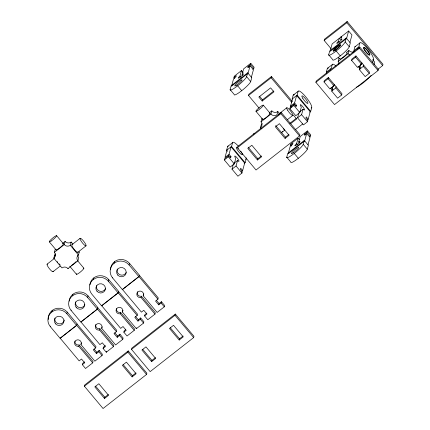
<?xml version="1.0" encoding="UTF-8"?>
<svg xmlns="http://www.w3.org/2000/svg" width="430" height="430" viewBox="0 0 430 430"><rect width="100%" height="100%" fill="white"/><g stroke="black" fill="none" stroke-linecap="round" stroke-linejoin="round"><path stroke-width="0.64" d="M77.782 255.017A4.289 4.139 15.3 0 0 78.76 257.645L77.878 260.854L67.978 268.605A4.289 4.139 15.3 0 0 61.958 267.938L53.793 258.188A4.289 4.139 15.3 0 0 54.373 252.356L55.255 249.147A4.289 4.139 15.3 0 1 55.696 249.782M53.793 258.188L54.674 254.979A4.289 4.139 15.3 0 0 55.696 253.802M54.373 252.356L64.274 244.605L65.156 241.397A4.289 4.139 15.3 0 0 71.176 242.063L72.896 244.111M48.38 319.522A10.718 10.352 15.3 0 1 54.846 308.933A10.718 10.352 15.3 0 1 67.257 312.105L77.061 323.812L76.621 325.419L60.119 338.335L50.321 326.628A10.718 10.352 15.3 0 1 51.767 312.046L52.207 310.438M77.878 260.854A4.289 4.139 15.3 0 1 78.459 255.022L70.3 245.272L71.176 242.063M50.321 326.628L50.455 326.123M67.978 268.605L68.085 268.202M78.459 255.022L79.34 251.808A4.289 4.139 15.3 0 0 78.781 252.335M76.621 325.419L66.822 313.707L67.257 312.105M69.117 301.14A10.718 10.352 15.3 0 1 76.637 292.341A10.718 10.352 15.3 0 1 88.016 295.856L97.814 307.568L97.379 309.17L80.872 322.091L71.074 310.379A10.718 10.352 15.3 0 1 72.519 295.797L72.96 294.19M71.074 310.379L71.154 310.078M97.379 309.17L87.575 297.463L88.016 295.856M89.87 284.891A10.718 10.352 15.3 0 1 97.39 276.092A10.718 10.352 15.3 0 1 108.769 279.613L118.567 291.32L118.132 292.927L101.625 305.843L91.826 294.136A10.718 10.352 15.3 0 1 93.278 279.554L93.713 277.947M84.57 361.866L82.684 363.35L82.323 364.656L85.527 368.483L92.697 362.872L78.792 346.257L79.152 344.951A3.37 3.257 15.3 0 1 74.981 341.076M77.024 323.962L96.014 346.644L95.653 347.956L93.288 349.805L96.454 353.594L96.814 352.283L99.185 350.428L102.388 354.255L102.028 355.567L94.853 361.184L80.947 344.575L81.302 343.264A3.37 3.257 15.3 0 0 81.485 342.828M118.132 292.927L108.328 281.215L108.769 279.613M110.575 269.717A10.718 10.352 15.3 0 1 117.621 260.01A10.718 10.352 15.3 0 1 129.521 263.364L139.325 275.076L138.885 276.678L122.383 289.6L112.579 277.887A10.718 10.352 15.3 0 1 114.031 263.305L114.466 261.703M112.579 277.887L112.66 277.587M105.329 345.623L103.436 347.101L103.076 348.413L106.28 352.235L113.45 346.623L99.545 330.014L99.905 328.703A3.37 3.257 15.3 0 1 95.82 324.51M84.398 386.221L84.742 384.974L128.242 350.923L146.893 373.202L146.549 374.449L103.049 408.5L84.398 386.221L127.898 352.17L128.242 350.923M97.777 307.713L116.766 330.396L116.406 331.707L114.041 333.562L117.213 337.351L117.567 336.04L119.938 334.185L123.141 338.012L122.781 339.318L115.606 344.935L101.7 328.327L102.055 327.02A3.37 3.257 15.3 0 0 102.157 326.805M92.697 362.872L93.057 361.56L79.152 344.951M96.454 353.594L98.825 351.74L99.185 350.428M138.885 276.678L129.081 264.971L129.521 263.364M106.28 352.235L106.522 351.364M125.608 329.745L124.189 330.858L123.835 332.164L127.033 335.991L134.203 330.38L120.298 313.771L120.658 312.459A3.37 3.257 15.3 0 1 116.487 308.584M118.529 291.47L137.519 314.153L137.165 315.464L134.794 317.318L137.965 321.102L138.32 319.791L140.691 317.942L143.894 321.764L143.534 323.075L136.358 328.692L122.453 312.083L122.813 310.772A3.37 3.257 15.3 0 0 122.991 310.336M113.45 346.623L113.81 345.312L99.905 328.703M117.213 337.351L119.578 335.497L119.938 334.185M104.522 398.492L108.559 395.331L98.857 383.743L94.82 386.903L104.522 398.492L104.861 397.245L108.398 394.482M146.834 313.131L144.942 314.61L144.588 315.921L147.786 319.743L154.956 314.131L141.051 297.522L141.411 296.211A3.37 3.257 15.3 0 1 137.45 291.707M139.282 275.221L158.272 297.904L157.917 299.215L155.547 301.07L158.718 304.859L159.078 303.548L161.444 301.693L164.647 305.52L164.287 306.827L157.111 312.443L143.206 295.835L143.566 294.529A3.37 3.257 15.3 0 0 143.814 293.857M134.203 330.38L134.563 329.068L120.658 312.459M136.358 328.692L136.595 327.821M131.499 349.353L131.843 348.106L175.343 314.05L193.994 336.33L193.65 337.577L150.151 371.627L131.499 349.353L174.999 315.298L175.343 314.05M137.965 321.102L140.33 319.248L140.691 317.942M132.085 376.916L136.122 373.756L126.42 362.167L122.383 365.328L132.085 376.916L132.424 375.669L135.961 372.907M154.956 314.131L155.316 312.825L141.411 296.211M158.718 304.859L161.089 303.005L161.444 301.693M151.623 361.625L155.66 358.464L145.958 346.876L141.922 350.036L151.623 361.625L151.962 360.378L155.499 357.61M230.12 89.591L231.173 85.737L247.68 72.815L251.76 77.69L250.701 81.549A10.718 1.618 -39.9 0 1 241.719 90.682A10.718 1.618 -39.9 0 1 234.2 94.466L230.12 89.591A10.718 1.618 -39.9 0 0 237.639 85.806A10.718 1.618 -39.9 0 0 246.621 76.674L247.68 72.815M234.769 78.459L233.936 77.465L234.285 76.201L241.45 70.59L243.117 72.579M252.819 69.262L253.77 68.52L254.114 67.263L250.781 63.285L243.606 68.907L242.111 74.374A3.37 0.511 -39.9 0 1 242.724 74.906A3.37 0.511 -39.9 0 1 238.639 78.104A3.37 0.511 -39.9 0 1 239.956 76.062L241.45 70.59M250.781 63.285L250.437 64.548L248.072 66.403L247.728 67.65L250.099 65.795L253.426 69.773L251.383 77.244M227.438 151.355L226.583 150.339L227.642 146.485L232.592 142.609A10.718 2.252 51.9 0 1 238.225 145.926M234.259 163.088L237.537 160.519A3.37 0.71 51.9 0 0 238.682 160.18A3.37 0.71 51.9 0 0 235.317 156.16A3.37 0.71 51.9 0 0 235.764 158.396L234.264 163.868L230.227 167.028L224.315 159.96L224.659 158.702L228.696 155.542L230.647 157.875L230.991 156.627L229.034 154.295L231.082 146.823L244.681 163.067L242.638 170.538L241.628 171.328M227.04 149.984L224.998 157.455L229.034 154.295M250.099 65.795L248.051 73.267L231.555 86.183L233.597 78.712L235.957 76.862L236.301 75.615L233.936 77.465M224.315 159.96L228.351 156.799L228.696 155.542M226.583 150.339L231.539 146.463L232.592 142.609M179.186 340.049L183.223 336.889L173.521 325.3L169.484 328.461L179.186 340.049L179.525 338.802L183.062 336.034M259.177 108.226L248.508 95.476L248.846 94.229L271.475 76.519L292.389 101.501M237.376 147.732L237.715 146.479L281.215 112.429L299.866 134.708L299.527 135.955L256.027 170.006L237.376 147.732L280.876 113.676L281.215 112.429M242.638 170.538L240.692 168.216L240.349 169.463L242.294 171.785L241.95 173.048L237.914 176.209L232.001 169.151L233.339 164.271M232.001 169.151L236.043 165.985L237.537 160.519M244.149 163.486L245.138 162.712L246.197 158.858A10.718 2.252 51.9 0 0 246.132 157.81M262.171 101.061L273.942 91.843L270.61 87.87L258.844 97.083L262.171 101.061L262.515 99.808L273.77 90.999M248.508 95.476L271.131 77.766L271.475 76.519M261.316 128.683L260.456 127.656A4.289 4.139 15.3 0 0 261.037 121.824L261.918 118.615A4.289 4.139 15.3 0 1 262.359 119.25M260.456 127.656L261.338 124.447A4.289 4.139 15.3 0 0 262.139 123.609M257.495 160.003L261.537 156.837L251.835 145.249L247.793 148.415L257.495 160.003L257.839 158.756L261.37 155.988M261.037 121.824L270.943 114.074L271.819 110.865A4.289 4.139 15.3 0 0 277.839 111.526L279.559 113.579M277.839 111.526L276.963 114.74A4.289 4.139 15.3 0 1 270.943 114.074M298.151 91.289L293.201 95.164L292.142 99.024L297.098 95.148L298.151 91.289A10.718 2.252 51.9 0 1 305.682 96.739A10.718 2.252 51.9 0 1 311.755 107.538L310.696 111.397L309.708 112.171M299.817 111.768L303.096 109.198A3.37 0.71 51.9 0 0 304.241 108.86A3.37 0.71 51.9 0 0 300.876 104.839A3.37 0.71 51.9 0 0 301.322 107.075L299.823 112.547L295.786 115.708L289.868 108.645L290.218 107.382L294.254 104.221L296.206 106.554L296.55 105.307L294.593 102.974L296.641 95.503L310.24 111.752L308.197 119.223L307.187 120.013M291.336 107.07L290.556 106.135L292.599 98.663M281.419 132.768L284.542 130.322L284.708 129.72M289.868 108.645L293.91 105.484L294.254 104.221M285.058 138.428L289.1 135.262L279.398 123.673L275.356 126.839L285.058 138.428L285.402 137.175L288.933 134.413M286.735 157.213L287.788 153.359L304.289 140.438L308.375 145.313L307.316 149.172A10.718 1.618 -39.9 0 1 298.334 158.304A10.718 1.618 -39.9 0 1 290.814 162.088L286.735 157.213A10.718 1.618 -39.9 0 0 294.254 153.429A10.718 1.618 -39.9 0 0 303.236 144.297L304.289 140.438M308.197 119.223L306.251 116.895L305.907 118.142L307.853 120.47L307.509 121.728L303.473 124.888L297.56 117.831L298.898 112.95M291.384 146.082L290.551 145.087L290.895 143.83L298.065 138.213L299.318 139.707M297.56 117.831L301.602 114.67L303.096 109.198M331.003 48.617L324.172 40.458L324.51 39.211L347.139 21.5L382.996 64.328L382.652 65.575L377.916 69.284M309.433 136.891L310.379 136.149L310.729 134.886L307.396 130.913L300.221 136.53L298.726 141.997A3.37 0.511 -39.9 0 1 299.339 142.529A3.37 0.511 -39.9 0 1 295.254 145.727A3.37 0.511 -39.9 0 1 296.571 143.684L298.065 138.213M315.889 82.302L316.227 81.055L359.727 47.004L378.379 69.278L378.04 70.525L334.54 104.576L315.889 82.302L359.389 48.251L359.727 47.004M307.396 130.913L307.052 132.171L304.687 134.026L304.343 135.273L306.714 133.418L310.041 137.396L307.998 144.867M306.714 133.418L304.666 140.889L288.17 153.806L290.212 146.334L292.572 144.485L292.916 143.238L290.551 145.087M329.944 56.314L328.665 54.793L329.724 50.939L346.225 38.017L350.305 42.892L349.251 46.746A10.718 1.618 -39.9 0 1 340.27 55.884A10.718 1.618 -39.9 0 1 332.75 59.668M332.293 64.564L327.343 68.44L326.284 72.294L331.234 68.418L332.293 64.564A10.718 2.252 51.9 0 1 335.986 66.005M334.309 84.559L333.965 85.823L329.928 88.983L324.01 81.915L324.36 80.657L328.396 77.497L341.995 93.74L341.651 95.003L337.614 98.164L331.702 91.106L333.202 85.634M326.402 73.186L326.741 71.939M324.01 81.915L328.052 78.755L328.396 77.497M330.439 70.025L330.783 68.778M341.468 36.614L340.657 39.576A3.37 0.511 -39.9 0 1 341.269 40.108A3.37 0.511 -39.9 0 1 337.19 43.306A3.37 0.511 -39.9 0 1 338.501 41.264L339.313 38.302M324.172 40.458L346.8 22.747L347.139 21.5M339.05 63.226A4.289 4.139 15.3 0 0 338.168 61.447L339.05 58.233A4.289 4.139 15.3 0 1 339.49 58.867M328.665 54.793A10.718 1.618 -39.9 0 0 336.185 51.009A10.718 1.618 -39.9 0 0 345.172 41.877L346.225 38.017M348.644 30.998L346.601 38.469L330.1 51.385L332.143 43.914L348.644 30.998L351.971 34.97L349.929 42.441M331.702 91.106L335.744 87.94L336.088 86.683M338.168 61.447L348.074 53.696L348.95 50.482A4.289 4.139 15.3 0 0 353.96 51.734M359.856 42.989L354.906 46.865L353.847 50.718L358.797 46.843L359.856 42.989A10.718 2.252 51.9 0 1 367.387 48.44A10.718 2.252 51.9 0 1 373.455 59.238L372.579 62.452M361.872 62.984L361.528 64.247L357.491 67.408L351.573 60.34L351.917 59.082L355.959 55.922L369.558 72.165L369.214 73.428L365.177 76.588L359.265 69.526L360.765 64.059M353.965 51.611L354.304 50.364M351.573 60.34L355.615 57.179L355.959 55.922M357.83 49.068L358.34 47.203M359.265 69.526L363.302 66.365L363.651 65.107M374.014 64.602L374.691 62.108L373.03 60.119M62.549 243.434L65.156 241.397M47.133 264.127L54.352 258.473M71.891 244.751L80.141 238.29M52.992 271.712L60.211 266.057M77.749 252.335L86 245.874A4.795 1.005 51.9 0 0 82.367 239.746A4.795 1.005 51.9 0 0 80.84 240.628A4.795 1.005 51.9 0 0 86 245.874M269.212 112.902L271.819 110.865M346.344 52.524L348.95 50.482M278.554 114.219L286.805 107.758M290.556 106.135L294.593 102.974M229.98 157.418L230.991 156.627M295.539 106.097L296.55 105.307M287.192 119.814L293.33 115.004L296.662 118.981L290.519 123.786M333.959 85.043L334.712 84.447M361.517 63.463L362.022 63.07M289.836 123.34L296.49 118.137M245.573 159.342L246.197 158.858M311.132 108.021L311.755 107.538M372.837 59.722L373.455 59.238M295.41 129.656L302.779 123.888M82.323 364.656L84.689 362.807L81.517 359.023L79.152 360.872L60.162 338.184L76.664 325.268L95.653 347.956M103.076 348.413L105.441 346.564L102.27 342.774L99.91 344.623L80.915 321.941L97.416 309.025L116.406 331.707M123.835 332.164L126.194 330.315L123.023 326.531L120.663 328.38L101.668 305.692L118.169 292.776L137.165 315.464M144.588 315.921L146.947 314.072L143.776 310.283L141.416 312.132L122.426 289.449L138.922 276.533L157.917 299.215M346.8 22.747L382.652 65.575M359.389 48.251L378.04 70.525M345.172 41.877L349.251 46.746M340.834 36.786L341.667 37.781M355.615 57.179L361.528 64.247M363.302 66.365L369.214 73.428M338.501 41.264L339.334 42.258M359.276 66.209L360.539 67.72M358.088 66.446L360.2 68.967M336.185 51.009L340.27 55.884M338.26 57.287L339.109 58.303M330.197 56.62L332.492 59.361M328.052 78.755L333.965 85.823M335.744 87.94L341.651 95.003M331.288 87.279L332.976 89.295M330.525 88.021L332.637 90.542M297.098 95.148L310.696 111.397M271.131 77.766L291.621 102.238M293.91 105.484L299.823 112.547M301.602 114.67L307.509 121.728M250.437 64.548L253.77 68.52M307.052 132.171L310.379 136.149M248.072 66.403L248.9 67.397M304.687 134.026L305.515 135.02M280.876 113.676L299.527 135.955M246.621 76.674L250.701 81.549M303.236 144.297L307.316 149.172M242.111 74.374L242.945 75.368M298.726 141.997L299.56 142.991M259.602 96.331L262.515 99.808M239.956 76.062L240.999 77.303M296.571 143.684L297.404 144.679M263.3 105.14L270.104 113.262M275.7 125.587L285.402 137.175M237.639 85.806L241.719 90.682M294.254 153.429L298.334 158.304M255.952 111.3L262.757 119.422M248.137 147.167L257.839 158.756M231.539 146.463L245.138 162.712M228.351 156.799L234.264 163.868M236.043 165.985L241.95 173.048M174.999 315.298L193.65 337.577M161.089 303.005L164.287 306.827M156.3 300.231L159.078 303.548M170.248 327.714L179.525 338.802M140.33 319.248L143.534 323.075M135.547 316.48L138.32 319.791M56.636 235.672L63.441 243.799M77.465 260.553L83.845 268.169M142.685 349.289L151.962 360.378M49.289 241.832L56.093 249.954M69.692 266.202L76.497 274.329M54.674 254.979L55.534 256.006M119.578 335.497L122.781 339.318M114.794 332.723L117.567 336.04M127.898 352.17L146.549 374.449M123.147 364.586L132.424 375.669M98.825 351.74L102.028 355.567M94.041 348.972L96.814 352.283M95.584 386.161L104.861 397.245M83.522 268.148A4.795 0.726 -39.9 0 1 80.302 272.077A4.795 0.726 -39.9 0 1 76.712 273.69M53.105 271.206A4.795 1.005 51.9 0 1 49.235 268.492A4.795 1.005 51.9 0 1 47.649 264.197M60.098 264.772A4.795 1.005 51.9 0 1 58.969 263.746M57.727 262.338A4.795 1.005 51.9 0 1 57.158 261.601M77.857 251.829A4.795 1.005 51.9 0 1 73.987 249.115A4.795 1.005 51.9 0 1 72.401 244.821M76.115 261.542A4.795 0.726 -39.9 0 1 71.149 265.659M62.941 243.837A4.795 0.726 -39.9 0 1 60.442 247.255A4.795 0.726 -39.9 0 1 56.115 249.653M70.3 245.272A4.289 4.139 15.3 0 1 64.274 244.605M51.767 312.046A10.718 10.352 15.3 0 1 66.822 313.707M78.792 346.257A3.37 3.257 15.3 0 1 74.557 343.108A3.37 3.257 15.3 0 1 78.642 339.915A3.37 3.257 15.3 0 1 80.947 344.575M64.323 319.979A4.795 4.628 15.3 0 1 58.7 323.801A4.795 4.628 15.3 0 1 54.938 318.098M72.519 295.797A10.718 10.352 15.3 0 1 87.575 297.463M99.545 330.014A3.37 3.257 15.3 0 1 95.309 326.864A3.37 3.257 15.3 0 1 99.394 323.666A3.37 3.257 15.3 0 1 101.7 328.327M84.871 304.58A4.795 4.628 15.3 0 1 79.013 307.445A4.795 4.628 15.3 0 1 75.691 301.849M93.278 279.554A10.718 10.352 15.3 0 1 108.328 281.215M120.298 313.771A3.37 3.257 15.3 0 1 116.062 310.616A3.37 3.257 15.3 0 1 120.147 307.423A3.37 3.257 15.3 0 1 122.453 312.083M105.624 288.337A4.795 4.628 15.3 0 1 99.765 291.201A4.795 4.628 15.3 0 1 96.444 285.606M114.031 263.305A10.718 10.352 15.3 0 1 129.081 264.971M141.051 297.522A3.37 3.257 15.3 0 1 136.821 294.373A3.37 3.257 15.3 0 1 140.9 291.175A3.37 3.257 15.3 0 1 143.206 295.835M126.221 272.475A4.795 4.628 15.3 0 1 120.11 274.808A4.795 4.628 15.3 0 1 117.32 268.943M293.201 95.164A10.718 2.252 51.9 0 1 294.297 94.842M299.484 112.746A3.37 0.71 51.9 0 1 299.205 112.499M227.642 146.485A10.718 2.252 51.9 0 1 228.389 146.071M233.974 164.104A3.37 0.71 51.9 0 1 233.662 163.83M240.746 151.172A4.795 1.005 51.9 0 1 241.595 154.601A4.795 1.005 51.9 0 1 236.763 148.898A4.795 1.005 51.9 0 1 238.376 148.371M253.738 134.316A4.795 1.005 51.9 0 1 254.313 133.666M278.495 114.939A4.795 1.005 51.9 0 1 278.909 114.224M282.531 131.274A4.795 0.726 -39.9 0 1 282.247 131.558M269.605 113.305A4.795 0.726 -39.9 0 1 266.923 116.874A4.795 0.726 -39.9 0 1 262.864 118.965M284.542 130.322A4.289 4.139 15.3 0 1 283.66 128.538M327.343 68.44A10.718 2.252 51.9 0 1 328.439 68.117M333.675 86.059A3.37 0.71 51.9 0 1 333.358 85.785M354.906 46.865A10.718 2.252 51.9 0 1 355.653 46.451M361.189 64.446A3.37 0.71 51.9 0 1 361.05 64.328M346.736 52.928A4.795 0.726 -39.9 0 1 344.237 56.341A4.795 0.726 -39.9 0 1 339.915 58.738M339.023 63.543A4.289 4.139 15.3 0 1 338.469 64.07M349.692 54.9A4.289 4.139 15.3 0 1 348.074 53.696M371.122 75.325A10.718 1.618 -39.9 0 1 363.823 82.356A10.718 1.618 -39.9 0 1 356.411 87.215M51.197 240.999A4.795 0.726 -39.9 0 0 56.669 235.748A4.795 0.726 -39.9 0 0 51.025 239.515A4.795 0.726 -39.9 0 0 51.197 240.999M55.551 323.854A4.795 4.628 15.3 0 0 63.678 322.43A4.795 4.628 15.3 0 0 58.217 316.292A4.795 4.628 15.3 0 0 55.551 323.854M76.303 307.611A4.795 4.628 15.3 0 0 84.431 306.187A4.795 4.628 15.3 0 0 78.975 300.049A4.795 4.628 15.3 0 0 76.303 307.611M97.062 291.363A4.795 4.628 15.3 0 0 105.183 289.938A4.795 4.628 15.3 0 0 99.728 283.8A4.795 4.628 15.3 0 0 97.062 291.363M117.815 275.119A4.795 4.628 15.3 0 0 125.936 273.695A4.795 4.628 15.3 0 0 120.481 267.557A4.795 4.628 15.3 0 0 117.815 275.119M293.281 152.774A4.795 0.726 -39.9 0 0 298.753 147.522A4.795 0.726 -39.9 0 0 293.11 151.29A4.795 0.726 -39.9 0 0 293.281 152.774M236.667 85.151A4.795 0.726 -39.9 0 0 242.138 79.899A4.795 0.726 -39.9 0 0 236.495 83.667A4.795 0.726 -39.9 0 0 236.667 85.151M302.661 98.185A4.795 1.005 51.9 0 0 307.821 103.431A4.795 1.005 51.9 0 0 304.187 97.309A4.795 1.005 51.9 0 0 302.661 98.185M257.86 110.462A4.795 0.726 -39.9 0 0 263.332 105.21A4.795 0.726 -39.9 0 0 257.688 108.983A4.795 0.726 -39.9 0 0 257.86 110.462M287.503 110.096A4.795 1.005 51.9 0 0 292.663 115.342A4.795 1.005 51.9 0 0 289.03 109.215A4.795 1.005 51.9 0 0 287.503 110.096M364.366 49.885A4.795 1.005 51.9 0 0 369.52 55.131A4.795 1.005 51.9 0 0 365.892 49.004A4.795 1.005 51.9 0 0 364.366 49.885M334.991 50.084A4.795 0.726 -39.9 0 0 340.463 44.833A4.795 0.726 -39.9 0 0 334.819 48.601A4.795 0.726 -39.9 0 0 334.991 50.084M364.635 49.713A4.795 1.005 51.9 0 0 369.795 54.959A4.795 1.005 51.9 0 0 366.161 48.837A4.795 1.005 51.9 0 0 364.635 49.713M335.217 50.353A4.795 0.726 -39.9 0 0 340.684 45.096A4.795 0.726 -39.9 0 0 335.045 48.87A4.795 0.726 -39.9 0 0 335.217 50.353"/></g></svg>
